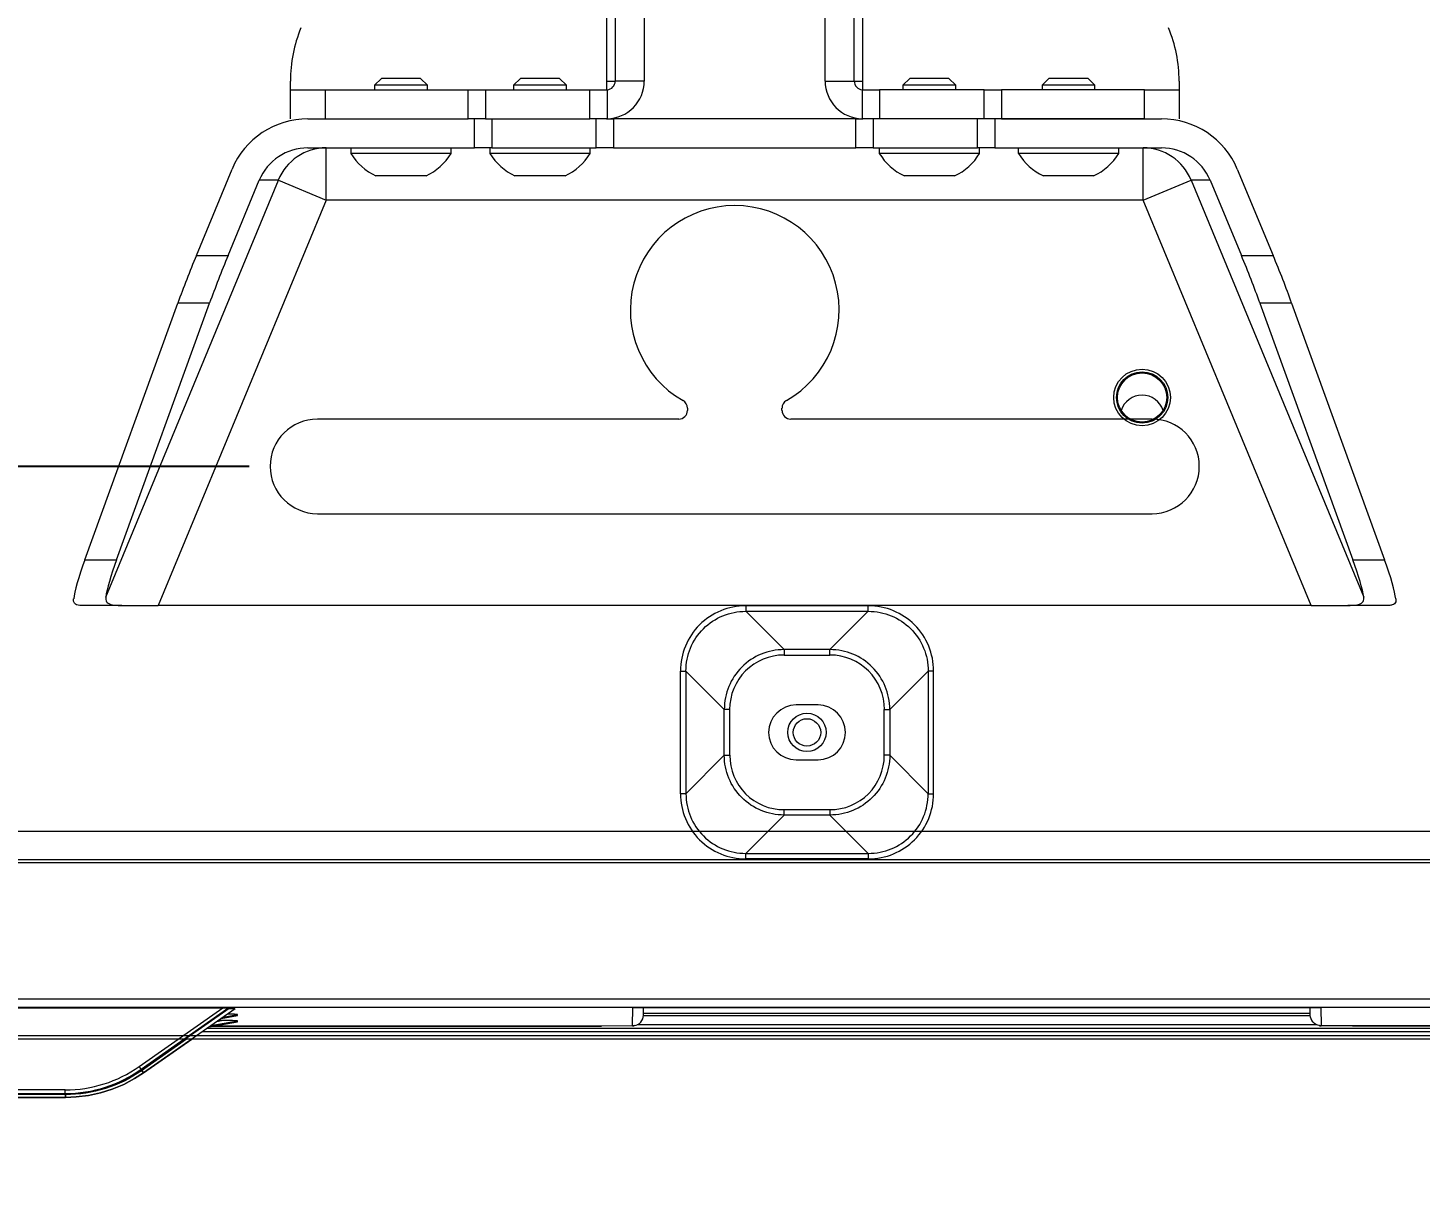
# Model space of a CAD drawing. Header units: millimetres. Extents: x -71336 to -35435, y -26189 to 22712.
# Drawn here: x -69195.6 to -69068.5, y -17584.3 to -17476.9 of the extents above; entities that cross this region are included whole.
import ezdxf

# ---------------------------------------------------------------- set-up
doc = ezdxf.new("R2010")
doc.units = ezdxf.units.MM
doc.layers.add('SC - Dimensions', color=1, linetype='Continuous')
doc.layers.add('SC - Equipment', color=7, linetype='Continuous', lineweight=13)
doc.styles.get("Standard").update_dxf_attribs({"font": 'arial.ttf', "height": 35})
doc.dimstyles.new('MJC', dxfattribs={"dimscale": 25, "dimtxt": 35, "dimasz": 1, "dimexe": 0.25, "dimexo": 0.25, "dimgap": 0.25, "dimtad": 1, "dimdec": 0, "dimzin": 0, "dimdsep": 46, "dimtxsty": 'Standard', "dimcen": 0.09, "dimclrd": 1, "dimclre": 1, "dimclrt": 7, "dimadec": 0, "dimazin": 0, "dimtfac": 1, "dimtdec": 0, "dimtofl": 0, "dimtmove": 0, "dimatfit": 3, "dimfxl": 1, "dimtolj": 1, "dimtzin": 0, "dimarcsym": 0})

# ---------------------------------------------------------------- blocks, each defined once
blk = doc.blocks.new('SONY FW-49XE8001 - BACK')
at = {"layer": 'SC - Equipment', "color": 251, "true_color": 0x636466, "transparency": 33554495}
for points in [[(478.69, 9.65), (-479, 9.65)], [(478.69, 10.4), (-479, 10.4)], [(-269.31, 32.69), (-269.31, 36.88)], [(-269.31, 32.69), (-268.81, 32.69), (-268.81, 36.88), (-269.31, 36.88)], [(-314.52, 9.56), (-314.47, 9.56), (-314.42, 9.56), (-314.36, 9.56), (-314.33, 9.56), (-314.28, 9.56), (-314.22, 9.56), (-314.17, 9.55), (-314.16, 9.55), (-314.12, 9.55), (-314.06, 9.55), (-314.03, 9.54), (-314.03, 9.54), (-314, 9.54), (-313.98, 9.54), (-313.98, 9.54), (-313.98, 9.54), (-313.98, 9.54), (-313.98, 9.53), (-322.34, 3.68), (-323.15, 3.16), (-324.15, 2.63), (-325.19, 2.19), (-326.27, 1.86), (-327.37, 1.61), (-328.49, 1.48), (-329.46, 1.44), (-461.49, 1.44)], [(-322.56, 3.98), (-322.56, 3.99), (-322.57, 4), (-322.57, 4.01), (-322.59, 4.04), (-322.61, 4.06), (-322.61, 4.07), (-322.63, 4.1), (-322.65, 4.13), (-322.66, 4.15), (-322.68, 4.18), (-322.7, 4.21), (-322.72, 4.23), (-322.74, 4.25), (-315.1, 9.62)], [(-315.24, 8.65), (-313.76, 8.91), (-313.76, 8.91), (-313.76, 9.02), (-313.76, 9.02), (-313.76, 9.02), (-313.77, 9.02), (-313.78, 9.02), (-313.78, 9.02), (-313.8, 9.02), (-313.82, 9.02), (-313.83, 9.02), (-313.85, 9.02), (-313.89, 9.02), (-313.94, 9.02), (-313.95, 9.02), (-314.04, 9.03), (-314.07, 9.03), (-314.16, 9.03), (-314.19, 9.03), (-314.29, 9.03), (-314.38, 9.03), (-314.45, 9.03), (-314.54, 9.03), (-314.63, 9.03), (-314.7, 9.03)], [(-313.76, 8.91), (-315.24, 8.65)], [(-315.06, 8.78), (-313.76, 9.02)], [(-277.69, 7.98), (-277.66, 9.64), (-214.83, 9.64), (-214.8, 7.98)], [(-277.61, 9.64), (-277.66, 9.64)], [(-277.61, 9.64), (-214.88, 9.64)], [(-215.8, 8.9), (-276.69, 8.9)], [(-215.81, 9.1), (-276.68, 9.1)], [(-214.83, 9.64), (-214.88, 9.64)], [(-316.51, 7.76), (-72.76, 7.76)], [(-316.35, 7.87), (-313.76, 8.33), (-313.76, 8.33), (-313.76, 8.43), (-313.76, 8.43), (-313.76, 8.44), (-313.77, 8.44), (-313.77, 8.44), (-313.79, 8.44), (-313.8, 8.44), (-313.81, 8.44), (-313.83, 8.44), (-313.86, 8.44), (-313.89, 8.44), (-313.95, 8.44), (-313.98, 8.44), (-314.07, 8.44), (-314.21, 8.45), (-314.26, 8.45), (-314.4, 8.45), (-314.45, 8.45), (-314.59, 8.45), (-314.64, 8.45), (-314.79, 8.45), (-314.83, 8.45), (-314.98, 8.45), (-315.12, 8.45), (-315.22, 8.45), (-315.53, 8.45)], [(-313.76, 8.33), (-316.35, 7.88)], [(-316.18, 7.99), (-313.76, 8.43)], [(-316.01, 7.93), (-280.53, 7.93), (-280.53, 7.96)], [(-315.64, 8.37), (-315.22, 8.45)], [(-215.23, 8.06), (-277.26, 8.06)], [(-75.96, 7.96), (-75.96, 7.93), (-211.95, 7.93), (-211.95, 7.96)], [(-72.73, 6.76), (-317.94, 6.76)], [(-72.74, 7.06), (-317.51, 7.06)], [(-316.94, 7.46), (-72.75, 7.46)], [(-322.34, 3.68), (-322.34, 3.68), (-322.34, 3.69), (-322.34, 3.7), (-322.34, 3.71), (-322.34, 3.71), (-322.36, 3.74), (-322.37, 3.77), (-322.37, 3.78), (-322.39, 3.81), (-322.4, 3.84), (-322.42, 3.87), (-322.42, 3.87), (-322.44, 3.9), (-322.46, 3.93), (-322.48, 3.95), (-322.49, 3.98)], [(-329.46, 1.44), (-329.46, 1.76)]]:
    blk.add_lwpolyline(points, dxfattribs=at)
for points in [[(-269.31, 36.88), (-272.81, 40.38, -0.417102), (-267.35, 45.84), (-256.16, 45.84, -0.417118), (-250.7, 40.38), (-250.7, 29.18), (-254.2, 32.69, -0.414882), (-259.66, 27.23), (-263.85, 27.23, -0.414922), (-269.31, 32.69), (-272.81, 29.18, 0.417115), (-267.35, 23.73), (-256.16, 23.73, 0.417111), (-250.7, 29.18), (-250.2, 29.18), (-250.2, 40.38), (-250.7, 40.38), (-254.2, 36.88), (-254.2, 32.69), (-254.7, 32.69), (-254.7, 36.88), (-254.2, 36.88, 0.414868), (-259.66, 42.34), (-263.85, 42.34, 0.414889)], [(-260.75, 37.28), (-262.76, 37.28, 0.999985), (-262.76, 32.28), (-260.75, 32.28, 0.999995)]]:
    blk.add_lwpolyline(points, format="xyb", close=True, dxfattribs=at)
for points in [[(-256.16, 45.84), (-256.16, 46.33), (-267.35, 46.33), (-267.35, 45.84), (-263.85, 42.34), (-263.85, 41.84), (-259.66, 41.84), (-259.66, 42.34)], [(-272.81, 40.38), (-272.81, 29.18), (-273.31, 29.18), (-273.31, 40.38)], [(-256.16, 23.73), (-256.16, 23.23), (-267.35, 23.23), (-267.35, 23.73), (-263.85, 27.23), (-263.85, 27.72), (-259.66, 27.72), (-259.66, 27.23)]]:
    blk.add_lwpolyline(points, close=True, dxfattribs=at)
for points in [[(-475.85, 9.62), (-315.1, 9.62), (-315.1, 9.62), (-315.05, 9.62), (-314.99, 9.62), (-314.94, 9.62), (-314.88, 9.62), (-314.83, 9.62), (-314.78, 9.62), (-314.76, 9.62), (-314.7, 9.62), (-314.67, 9.62), (-314.64, 9.61), (-314.63, 9.61), (-314.61, 9.61), (-314.59, 9.61), (-314.58, 9.61), (-314.57, 9.61), (-314.56, 9.61), (-314.52, 9.56), (-322.49, 3.98, -0.153413), (-329.46, 1.76), (-461.46, 1.76)], [(-314.56, 9.61), (-322.56, 3.98), (-322.56, 3.98, -0.154424), (-329.49, 1.76), (-329.5, 1.79), (-329.5, 2.12), (-461.45, 2.12), (-461.45, 1.79), (-461.45, 1.79), (-329.5, 1.79)], [(-315.84, 7.96), (-277.54, 7.99, -0.037978), (-277.69, 7.98), (-277.54, 7.98), (-277.54, 7.99, 0.365474), (-276.69, 8.95), (-276.68, 9.64)], [(-73.26, 7.96), (-214.95, 7.96), (-214.95, 7.98, 0.037971), (-214.8, 7.98), (-214.95, 7.98), (-214.95, 7.99, -0.365478), (-215.8, 8.95), (-215.81, 9.64)]]:
    blk.add_lwpolyline(points, format="xyb", dxfattribs=at)
for centre, radius in [((-231.16, 65.37), 2.59), ((-231.16, 65.37), 2.34), ((-231.16, 65.37), 2.25), ((-261.76, 34.78), 1.75), ((-261.76, 34.78), 1.25)]:
    blk.add_circle(centre, radius, dxfattribs=at)
for centre, radius, start, end in [((-231.16, 63.58), 2, 17.3035, 162.6876), ((-267.37, 40.4), 5.94, 89.8244, 180.1757), ((-256.14, 40.4), 5.94, 359.8243, 90.1756), ((-263.87, 36.89), 4.95, 89.8253, 180.1759), ((-259.64, 36.89), 4.95, 359.8241, 90.1745), ((-263.86, 32.67), 4.95, 179.8262, 270.1726), ((-259.65, 32.67), 4.95, 269.8272, 0.1742), ((-267.37, 29.17), 5.94, 179.8279, 270.1721), ((-256.14, 29.17), 5.94, 269.8262, 0.1738), ((-329.49, 13.87), 11.75, 269.9927, 305.1047), ((-423.53, 147.86), 175.81, 305.0559, 305.0782)]:
    blk.add_arc(centre, radius, start, end, dxfattribs=at)
blk = doc.blocks.new('*D141')
at = {"layer": 'Defpoints', "color": 0, "transparency": 16777216}
for p in [(-69169.2, -17110.55), (-69710.69, -17516.96), (-69169.2, -17516.96)]:
    blk.add_point(p, dxfattribs=at)
at = {"layer": 'SC - Dimensions', "color": 1, "lineweight": -2, "transparency": 16777216}
for p, q in [((-69175.45, -17110.55), (-69716.94, -17110.55)), ((-69710.69, -17135.55), (-69710.69, -17491.96)), ((-69175.45, -17516.96), (-69716.94, -17516.96))]:
    blk.add_line(p, q, dxfattribs=at)
at = {"layer": 'SC - Dimensions', "color": 1, "transparency": 16777216}
for points in [[(-69714.86, -17135.55), (-69706.53, -17135.55), (-69710.69, -17110.55)], [(-69714.86, -17491.96), (-69706.53, -17491.96), (-69710.69, -17516.96)]]:
    blk.add_solid(points, dxfattribs=at)
at = {"layer": 'SC - Dimensions', "color": 7, "transparency": 16777216, "insert": (-69734.81, -17313.75), "char_height": 35, "attachment_point": 5, "rotation": 90}
blk.add_mtext('\\A1;406', dxfattribs=at)
blk = doc.blocks.new('SONY FW-49XE8001 - FRONT')
at = {"layer": 'SC - Equipment'}
for points in [[(539.38, 23.1), (546.33, 9.73, -0.120241), (546.55, 8.8), (546.55, 7.06, -0.414309), (546.25, 6.76), (-546.25, 6.76, -0.414273), (-546.55, 7.06), (-546.55, 8.8, -0.12028), (-546.33, 9.73), (-539.38, 23.1, 0.120488), (-539.35, 23.24), (-539.35, 632.16, 0.169436), (-539.42, 632.35)], [(-539.43, 23, -0.28011), (-539.17, 23.16), (539.17, 23.16, -0.280048), (539.43, 23)], [(-318.25, 6.76), (-322.37, 3.87, -0.153842), (-329.31, 1.69), (-461.33, 1.69, -0.153841), (-468.27, 3.87), (-472.39, 6.76)]]:
    blk.add_lwpolyline(points, format="xyb", dxfattribs=at)
blk.add_lwpolyline([(536.89, 629.76), (-536.89, 629.76), (-536.89, 25.76), (536.89, 25.76)], close=True, dxfattribs=at)
for points in [[(539.43, 23), (539.17, 22.86), (-539.17, 22.86), (-546.06, 9.59), (-546.59, 9.86), (-539.65, 23.24), (-539.38, 23.1)], [(546.55, 7.06), (-546.55, 7.06)], [(-472.86, 6.76), (-468.45, 3.68), (-467.63, 3.15), (-466.63, 2.62), (-465.59, 2.19), (-464.52, 1.85), (-463.41, 1.61), (-462.3, 1.47), (-461.33, 1.44), (-329.31, 1.44), (-328.33, 1.48), (-327.21, 1.61), (-326.11, 1.86), (-325.04, 2.19), (-323.99, 2.63), (-323, 3.16), (-322.19, 3.68), (-317.78, 6.76)], [(-322.37, 3.87), (-322.37, 3.87), (-322.36, 3.85), (-322.34, 3.83), (-322.32, 3.81), (-322.3, 3.79), (-322.3, 3.79), (-322.28, 3.76), (-322.26, 3.74), (-322.25, 3.72), (-322.23, 3.71), (-322.21, 3.69), (-322.2, 3.69), (-322.2, 3.68), (-322.19, 3.68), (-322.19, 3.68)], [(-329.31, 1.69), (-329.31, 1.44)]]:
    blk.add_lwpolyline(points, dxfattribs=at)
blk = doc.blocks.new('CHIEF MSM1U - FRONT')
at = {"layer": 'SC - Equipment', "color": 146, "true_color": 0x105689}
for p, q in [((-279.12, -27.4), (-279.12, -66.4)), ((-276.46, -27.4), (-276.46, -66.4)), ((-259.95, -66.4), (-259.95, -27.4)), ((-257.29, -66.4), (-257.29, -27.4)), ((-279.91, -47.63), (-279.91, -66.4)), ((-256.5, -66.4), (-256.5, -47.63)), ((-308.78, -67.19), (-308.78, -66.4)), ((-308.78, -69.85), (-308.78, -67.19)), ((-308.78, -67.19), (-305.61, -67.19)), ((-305.61, -67.19), (-305.61, -69.85)), ((-305.61, -67.19), (-292.55, -67.19)), ((-300.47, -66.16), (-301.1, -66.79)), ((-301.1, -66.79), (-301.1, -67.19)), ((-298.62, -66.79), (-301.1, -66.79)), ((-298.64, -66.16), (-300.47, -66.16)), ((-296.9, -66.16), (-298.64, -66.16)), ((-296.27, -66.79), (-298.62, -66.79)), ((-296.27, -66.79), (-296.9, -66.16)), ((-296.27, -67.19), (-296.27, -66.79)), ((-292.55, -69.85), (-292.55, -67.19)), ((-292.55, -67.19), (-290.96, -67.19)), ((-290.96, -67.19), (-290.96, -69.85)), ((-290.96, -67.19), (-281.44, -67.19)), ((-287.77, -66.16), (-288.4, -66.79)), ((-288.4, -66.79), (-288.4, -67.19)), ((-285.94, -66.79), (-288.4, -66.79)), ((-285.95, -66.16), (-287.77, -66.16)), ((-284.2, -66.16), (-285.95, -66.16)), ((-283.57, -66.79), (-285.94, -66.79)), ((-283.57, -66.79), (-284.2, -66.16)), ((-283.57, -67.19), (-283.57, -66.79)), ((-281.44, -69.85), (-281.44, -67.19)), ((-281.44, -67.19), (-279.91, -67.19)), ((-279.91, -66.4), (-279.12, -66.4)), ((-279.91, -66.4), (-279.91, -67.19)), ((-279.91, -67.19), (-279.85, -67.19)), ((-279.85, -67.19), (-279.85, -69.85)), ((-276.46, -66.4), (-279.12, -66.4)), ((-259.95, -66.4), (-257.29, -66.4)), ((-257.29, -66.4), (-256.5, -66.4)), ((-256.55, -69.85), (-256.55, -67.19)), ((-256.55, -67.19), (-256.5, -67.19)), ((-256.5, -67.19), (-256.5, -66.4)), ((-256.5, -67.19), (-254.97, -67.19)), ((-254.97, -67.19), (-254.97, -69.85)), ((-245.44, -67.19), (-254.97, -67.19)), ((-252.21, -66.16), (-252.84, -66.79)), ((-252.84, -66.79), (-252.84, -67.19)), ((-251.01, -66.79), (-252.84, -66.79)), ((-250.86, -66.16), (-252.21, -66.16)), ((-248.01, -66.79), (-251.01, -66.79)), ((-248.64, -66.16), (-250.86, -66.16)), ((-248.01, -66.79), (-248.64, -66.16)), ((-248.01, -67.19), (-248.01, -66.79)), ((-245.44, -69.85), (-245.44, -67.19)), ((-245.44, -67.19), (-243.85, -67.19)), ((-243.85, -67.19), (-243.85, -69.85)), ((-230.8, -67.19), (-243.85, -67.19)), ((-239.51, -66.16), (-240.14, -66.79)), ((-240.14, -66.79), (-240.14, -67.19)), ((-237.91, -66.79), (-240.14, -66.79)), ((-237.86, -66.16), (-239.51, -66.16)), ((-235.31, -66.79), (-237.91, -66.79)), ((-235.94, -66.16), (-237.86, -66.16)), ((-235.31, -66.79), (-235.94, -66.16)), ((-235.31, -67.19), (-235.31, -66.79)), ((-230.8, -69.85), (-230.8, -67.19)), ((-230.8, -67.19), (-227.63, -67.19)), ((-227.63, -66.4), (-227.63, -67.19)), ((-227.63, -67.19), (-227.63, -69.85)), ((-307.17, -69.85), (-292.55, -69.85)), ((-305.61, -69.85), (-292.55, -69.85)), ((-290.96, -69.85), (-292.55, -69.85)), ((-291.96, -72.51), (-291.96, -69.85)), ((-290.96, -69.85), (-281.44, -69.85)), ((-290.37, -69.85), (-290.37, -72.51)), ((-279.91, -69.85), (-281.44, -69.85)), ((-280.85, -72.51), (-280.85, -69.85)), ((-279.85, -69.85), (-279.91, -69.85)), ((-279.91, -69.85), (-279.26, -69.85)), ((-279.26, -69.85), (-279.26, -72.51)), ((-257.15, -69.85), (-279.26, -69.85)), ((-257.15, -72.51), (-257.15, -69.85)), ((-257.15, -69.85), (-256.5, -69.85)), ((-256.5, -69.85), (-256.55, -69.85)), ((-254.97, -69.85), (-256.5, -69.85)), ((-255.56, -69.85), (-255.56, -72.51)), ((-245.44, -69.85), (-254.97, -69.85)), ((-246.03, -72.51), (-246.03, -69.85)), ((-243.85, -69.85), (-245.44, -69.85)), ((-244.45, -69.85), (-244.45, -72.51)), ((-230.8, -69.85), (-243.85, -69.85)), ((-243.85, -69.85), (-229.24, -69.85)), ((-307.17, -72.51), (-291.96, -72.51)), ((-305.51, -77.27), (-305.51, -72.51)), ((-303.27, -72.51), (-303.27, -73.02)), ((-298.57, -73.02), (-303.27, -73.02)), ((-294.1, -73.02), (-298.57, -73.02)), ((-294.1, -73.02), (-294.1, -72.51)), ((-290.37, -72.51), (-291.96, -72.51)), ((-290.57, -72.51), (-290.57, -73.02)), ((-285.9, -73.02), (-290.57, -73.02)), ((-290.37, -72.51), (-280.85, -72.51)), ((-281.4, -73.02), (-285.9, -73.02)), ((-281.4, -73.02), (-281.4, -72.51)), ((-279.26, -72.51), (-280.85, -72.51)), ((-279.26, -72.51), (-257.15, -72.51)), ((-255.56, -72.51), (-257.15, -72.51)), ((-255.56, -72.51), (-246.03, -72.51)), ((-255.01, -72.51), (-255.01, -73.02)), ((-251.54, -73.02), (-255.01, -73.02)), ((-245.84, -73.02), (-251.54, -73.02)), ((-244.45, -72.51), (-246.03, -72.51)), ((-245.84, -73.02), (-245.84, -72.51)), ((-244.45, -72.51), (-229.24, -72.51)), ((-242.31, -72.51), (-242.31, -73.02)), ((-238.08, -73.02), (-242.31, -73.02)), ((-233.14, -73.02), (-238.08, -73.02)), ((-233.14, -73.02), (-233.14, -72.51)), ((-230.9, -77.27), (-230.9, -72.51)), ((-317.36, -82.33), (-314.1, -74.46)), ((-222.31, -74.46), (-219.04, -82.33)), ((-325.64, -113.54), (-309.87, -75.46)), ((-314.46, -82.33), (-311.62, -75.46)), ((-309.87, -75.46), (-311.62, -75.46)), ((-309.87, -75.46), (-305.51, -77.27)), ((-298.63, -75.07), (-300.98, -75.07)), ((-296.39, -75.07), (-298.63, -75.07)), ((-285.94, -75.07), (-288.28, -75.07)), ((-283.69, -75.07), (-285.94, -75.07)), ((-250.98, -75.07), (-252.72, -75.07)), ((-248.13, -75.07), (-250.98, -75.07)), ((-237.9, -75.07), (-240.02, -75.07)), ((-235.43, -75.07), (-237.9, -75.07)), ((-230.9, -77.27), (-226.53, -75.46)), ((-224.79, -75.46), (-226.53, -75.46)), ((-226.53, -75.46), (-210.76, -113.54)), ((-224.79, -75.46), (-221.94, -82.33)), ((-305.51, -77.27), (-320.85, -114.3)), ((-230.9, -77.27), (-305.51, -77.27)), ((-215.56, -114.3), (-230.9, -77.27)), ((-317.36, -82.33), (-314.46, -82.33)), ((-221.94, -82.33), (-219.04, -82.33)), ((-327.55, -110.12), (-319.05, -86.68)), ((-324.65, -110.12), (-316.15, -86.68)), ((-316.15, -86.68), (-319.05, -86.68)), ((-220.25, -86.68), (-211.76, -110.12)), ((-217.35, -86.68), (-220.25, -86.68)), ((-217.35, -86.68), (-208.86, -110.12)), ((-272.52, -96.28), (-272.52, -96.49)), ((-263.89, -96.49), (-263.89, -96.28)), ((-273.31, -97.28), (-306.3, -97.28)), ((-230.1, -97.28), (-263.09, -97.28)), ((-306.3, -105.92), (-230.1, -105.92)), ((-327.55, -110.12), (-324.65, -110.12)), ((-211.76, -110.12), (-208.86, -110.12)), ((-324.18, -114.3), (-327.85, -114.3)), ((-324.18, -114.3), (-320.85, -114.3)), ((-215.56, -114.3), (-320.85, -114.3)), ((-215.56, -114.3), (-212.23, -114.3)), ((-208.56, -114.3), (-212.23, -114.3))]:
    blk.add_line(p, q, dxfattribs=at)
for centre, radius, start, end in [((-296.08, -66.4), 12.7, 157.5, 180), ((-240.33, -66.4), 12.7, 0, 22.5), ((-279.91, -66.4), 0.794, 274.1172, 0), ((-279.91, -66.4), 3.45, 270.9463, 0), ((-256.5, -66.4), 3.45, 180, 269.0537), ((-256.5, -66.4), 0.794, 180, 265.8828), ((-305.5, -77.22), 4.72, 90.1497, 158.087), ((-298.68, -70.21), 5.37, 211.4363, 244.7474), ((-298.68, -70.21), 5.37, 295.2526, 328.5637), ((-285.98, -70.21), 5.37, 211.4363, 244.7474), ((-285.98, -70.21), 5.37, 295.2526, 328.5637), ((-250.42, -70.21), 5.37, 211.4363, 244.7474), ((-250.42, -70.21), 5.37, 295.2526, 328.5637), ((-237.72, -70.21), 5.37, 211.4363, 244.7474), ((-237.72, -70.21), 5.37, 295.2526, 328.5637), ((-230.91, -77.22), 4.72, 21.913, 89.8503), ((-268.2, -87.31), 9.53, 299.6951, 240.3049), ((-273.31, -96.49), 0.794, 270, 0), ((-273.31, -96.28), 0.794, 0, 60.3049), ((-263.09, -96.28), 0.794, 119.6951, 180), ((-263.09, -96.49), 0.794, 180, 270), ((-306.3, -101.6), 4.32, 90, 270), ((-230.1, -101.6), 4.32, 270, 90)]:
    blk.add_arc(centre, radius, start, end, dxfattribs=at)
for centre, major_axis, ratio, start_param, end_param in [((-307.17, -77.27), (7.49, 0), 0.989999, 1.570796, 2.752435), ((-229.24, -77.27), (-7.49, 0), 0.989999, 3.530751, 4.712389), ((-307.17, -77.27), (4.81, 0), 0.989999, 1.570796, 2.752435), ((-229.24, -77.27), (-4.81, 0), 0.989999, 3.530751, 4.712389), ((-315.55, -82.33), (5.35, 12.68), 0.121318, 1.621888, 1.970953), ((-312.65, -82.33), (5.35, 12.68), 0.121318, 1.621888, 1.970953), ((-223.75, -82.33), (-5.35, 12.68), 0.121318, 4.312232, 4.661298), ((-220.85, -82.33), (-5.35, 12.68), 0.121318, 4.312232, 4.661298), ((-325.8, -107.95), (2.67, 6.34), 0.121318, 1.970953, 2.759078), ((-322.9, -107.95), (2.67, 6.34), 0.121318, 1.970953, 2.697995), ((-213.51, -107.95), (-2.67, 6.34), 0.121318, 3.58519, 4.312232), ((-210.61, -107.95), (-2.67, 6.34), 0.121318, 3.524107, 4.312232)]:
    blk.add_ellipse(centre, major_axis=major_axis, ratio=ratio, start_param=start_param, end_param=end_param, dxfattribs=at)
for points, knots in [([(-327.85, -114.3), (-327.96, -114.3), (-328.18, -114.29), (-328.41, -114.19), (-328.55, -114.03), (-328.58, -113.86), (-328.57, -113.74), (-328.57, -113.71)], [0, 0, 0, 0, 0.230948, 0.467784, 0.698992, 0.937725, 1, 1, 1, 1]), ([(-325.64, -113.54), (-325.64, -113.69), (-325.64, -114), (-325.21, -114.23), (-324.67, -114.3), (-324.29, -114.3), (-324.18, -114.3)], [0, 0, 0, 0, 0.29513, 0.590794, 0.876067, 1, 1, 1, 1]), ([(-212.23, -114.3), (-211.94, -114.29), (-211.35, -114.28), (-210.84, -114.06), (-210.74, -113.76), (-210.76, -113.57), (-210.76, -113.54)], [0, 0, 0, 0, 0.326227, 0.654665, 0.950379, 1, 1, 1, 1]), ([(-207.84, -113.71), (-207.84, -113.8), (-207.83, -113.98), (-207.95, -114.15), (-208.15, -114.26), (-208.37, -114.3), (-208.52, -114.3), (-208.56, -114.3)], [0, 0, 0, 0, 0.2294417, 0.4660317, 0.695504, 0.9315198, 1, 1, 1, 1])]:
    blk.add_open_spline(points, degree=3, knots=knots, dxfattribs=at)
blk = doc.blocks.new('*D175')
at = {"layer": 'Defpoints', "color": 0, "ltscale": 5, "transparency": 16777216}
for p in [(-69169.2, -17516.96), (-69710.75, -18768.85), (-69710.75, -18768.85)]:
    blk.add_point(p, dxfattribs=at)
at = {"layer": 'SC - Dimensions', "color": 1, "lineweight": -2, "ltscale": 5, "transparency": 16777216}
for p, q in [((-69175.45, -17516.96), (-69717, -17516.96)), ((-69710.75, -17541.96), (-69710.75, -18743.85))]:
    blk.add_line(p, q, dxfattribs=at)
at = {"layer": 'SC - Dimensions', "color": 1, "ltscale": 5, "transparency": 16777216}
for points in [[(-69714.92, -17541.96), (-69706.58, -17541.96), (-69710.75, -17516.96)], [(-69714.92, -18743.85), (-69706.58, -18743.85), (-69710.75, -18768.85)]]:
    blk.add_solid(points, dxfattribs=at)
at = {"layer": 'SC - Dimensions', "color": 7, "ltscale": 5, "transparency": 16777216, "insert": (-69734.87, -18169.28), "char_height": 35, "attachment_point": 5, "rotation": 90}
blk.add_mtext('\\A1;1252', dxfattribs=at)
blk = doc.blocks.new('*D176')
at = {"layer": 'Defpoints', "color": 0, "ltscale": 5, "transparency": 16777216}
for p in [(-68861.02, -17313.75), (-69610.75, -18768.85), (-69610.75, -18768.85)]:
    blk.add_point(p, dxfattribs=at)
at = {"layer": 'SC - Dimensions', "color": 1, "lineweight": -2, "ltscale": 5, "transparency": 16777216}
for p, q in [((-68867.27, -17313.75), (-69617, -17313.75)), ((-69610.75, -17338.75), (-69610.75, -18743.85))]:
    blk.add_line(p, q, dxfattribs=at)
at = {"layer": 'SC - Dimensions', "color": 1, "ltscale": 5, "transparency": 16777216}
for points in [[(-69614.92, -17338.75), (-69606.58, -17338.75), (-69610.75, -17313.75)], [(-69614.92, -18743.85), (-69606.58, -18743.85), (-69610.75, -18768.85)]]:
    blk.add_solid(points, dxfattribs=at)
at = {"layer": 'SC - Dimensions', "color": 7, "ltscale": 5, "transparency": 16777216, "insert": (-69634.87, -18169.28), "char_height": 35, "attachment_point": 5, "rotation": 90}
blk.add_mtext('\\A1;1455', dxfattribs=at)

msp = doc.modelspace()

# ---------------------------------------------------------------- block references
at = {"layer": 'SC - Equipment'}
for name, p in [('SONY FW-49XE8001 - BACK', (-68862.744, -17576.031)), ('SONY FW-49XE8001 - FRONT', (-68862.899, -17576.031)), ('CHIEF MSM1U - FRONT', (-68862.899, -17415.356))]:
    msp.add_blockref(name, p, dxfattribs=at)

# ---------------------------------------------------------------- dimensions: what is measured, and where the dimension line sits
at = {"layer": 'SC - Dimensions'}
dim = msp.add_linear_dim(base=(-69710.694, -17516.958), p1=(-69169.203, -17110.551), p2=(-69169.203, -17516.958), angle=90, dimstyle='MJC', dxfattribs=at)
dim.commit()
dim.dimension.update_dxf_attribs({"geometry": '*D141', "text_midpoint": (-69734.814, -17313.755)})
at = {"layer": 'SC - Dimensions', "ltscale": 5}
for base, p1, p2, picture, middle in [((-69610.749, -18768.854), (-68861.022, -17313.755), (-69610.749, -18768.854), '*D176', (-69610.749, -18169.279)), ((-69710.749, -18768.854), (-69169.203, -17516.958), (-69710.749, -18768.854), '*D175', (-69710.749, -18169.279))]:
    dim = msp.add_linear_dim(base=base, p1=p1, p2=p2, angle=90, dimstyle='MJC', dxfattribs=at)
    dim.commit()
    dim.dimension.update_dxf_attribs({"geometry": picture, "text_midpoint": middle, "dimtype": 160})

doc.saveas('drawing.dxf')
